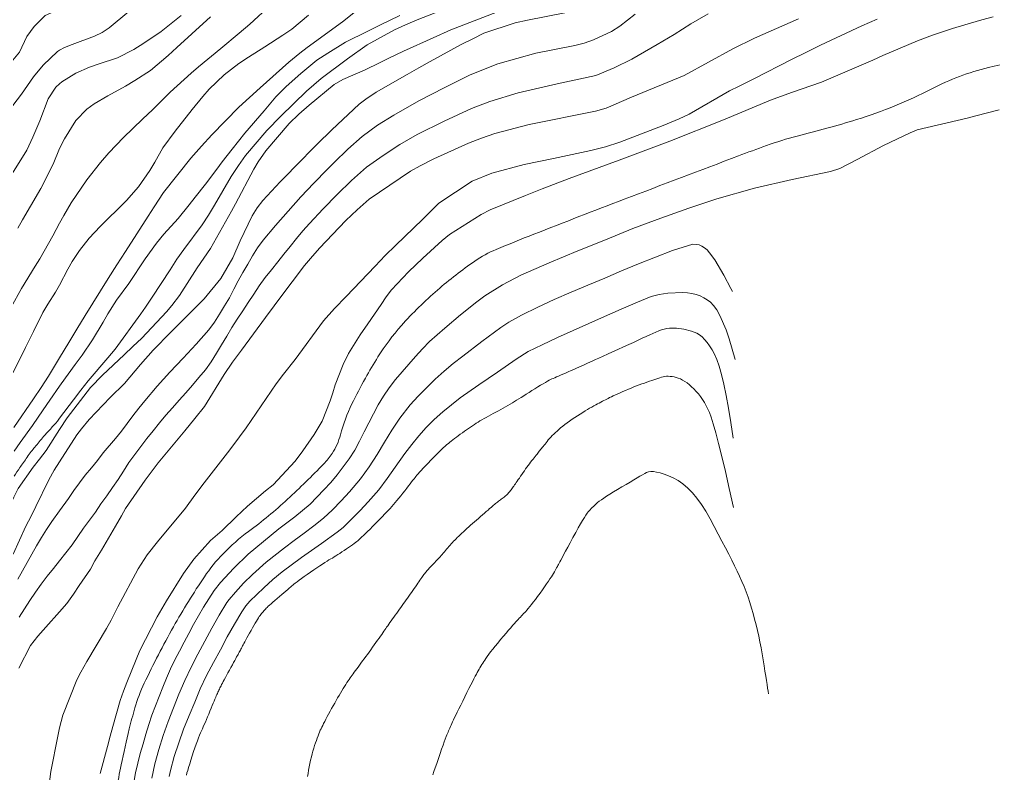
# Model space of a CAD drawing. Header units: inches. Extents: x 115425 to 116786, y 150085 to 152399.
# Drawn here: x 115495.9 to 115595.4, y 152135.3 to 152212.3 of the extents above; entities that cross this region are included whole.
import ezdxf

# ---------------------------------------------------------------- set-up
doc = ezdxf.new("R2010")
doc.units = ezdxf.units.IN
doc.header["$MEASUREMENT"] = 0
doc.layers.add('Contour', color=7, linetype='Continuous', lineweight=0, true_color=0xbed2ff)

msp = doc.modelspace()

# ---------------------------------------------------------------- linework, layer by layer
at = {"layer": 'Contour'}
for points in [[(115487.649, 152198.387), (115488.568, 152200.363), (115489.329, 152201.671), (115490.453, 152203.341), (115491.155, 152204.438), (115492.597, 152206.109), (115493.529, 152206.855), (115495.072, 152207.956), (115495.896, 152208.979), (115496.664, 152210.579), (115497.399, 152211.596), (115498.544, 152212.725), (115499.368, 152213.093), (115500, 152213.138)], [(115500, 152191.512), (115500.423, 152192.296), (115501.183, 152193.578), (115502.794, 152195.926), (115504.178, 152197.722), (115505.027, 152198.7), (115506.529, 152200.263), (115508.482, 152202.15), (115509.526, 152203.132), (115511.298, 152204.874), (115513.448, 152206.844), (115514.2, 152207.471), (115516.463, 152209.35), (115518.336, 152210.912), (115519.432, 152211.839), (115521.582, 152213.81)], [(115500, 152171.591), (115501.405, 152173.465), (115502.157, 152174.455), (115502.909, 152175.409), (115504.927, 152177.764), (115505.685, 152178.647), (115508.303, 152182.243), (115508.773, 152182.939), (115509.464, 152183.966), (115511.282, 152186.76), (115511.982, 152187.821), (115512.699, 152188.82), (115514.545, 152191.339), (115515.19, 152192.314), (115515.819, 152193.342), (115517.535, 152196.289), (115518.254, 152197.386), (115518.999, 152198.428), (115521.146, 152200.966), (115522.593, 152202.442), (115525.209, 152204.984), (115526.722, 152206.281), (115529.387, 152208.301), (115531.416, 152209.726), (115534.192, 152211.264), (115535.33, 152211.783), (115536.521, 152212.292), (115539.759, 152213.534)], [(115500, 152170.446), (115500.777, 152171.628), (115503.152, 152174.726), (115504.389, 152175.977), (115506.587, 152178.079), (115507.476, 152178.923), (115508.393, 152179.784), (115510.925, 152182.471), (115511.465, 152183.121), (115512.235, 152184.136), (115514.045, 152186.957), (115514.734, 152187.939), (115515.398, 152188.931), (115516.957, 152191.661), (115517.57, 152192.734), (115517.979, 152193.493), (115519.825, 152197.03), (115520.279, 152197.789), (115521.052, 152198.91), (115523.436, 152201.681), (115524.435, 152202.646), (115525.477, 152203.548), (115528.04, 152205.685), (115528.936, 152206.192), (115531.196, 152207.172), (115532.656, 152207.888), (115533.536, 152208.34), (115535.106, 152209.087), (115538.151, 152210.456), (115539.941, 152211.266), (115545.152, 152213.255)], [(115500, 152209.171), (115500.494, 152209.451), (115501.299, 152209.767), (115503.552, 152210.601), (115504.332, 152210.988), (115505.08, 152211.455), (115507.071, 152213.12)], [(115500, 152167.147), (115501.763, 152169.88), (115502.24, 152170.522), (115503.008, 152171.458), (115505.157, 152173.721), (115506.629, 152175.143), (115508.273, 152177.083), (115509.551, 152178.545), (115511.362, 152180.384), (115512.071, 152181.082), (115514.754, 152183.791), (115516.449, 152185.846), (115517.706, 152187.981), (115518.433, 152189.714), (115519.66, 152192.258), (115520.168, 152193.077), (115520.746, 152193.832), (115522.54, 152195.733), (115523.259, 152196.475), (115524.014, 152197.252), (115526.288, 152199.565), (115527.806, 152201.048), (115530.602, 152203.674), (115531.271, 152204.188), (115532.334, 152204.886), (115535.48, 152206.706), (115536.675, 152207.374), (115537.843, 152208.025), (115541.006, 152209.775), (115542.19, 152210.354), (115543.328, 152210.9), (115546.535, 152211.984), (115547.764, 152212.253), (115551.581, 152212.993)], [(115530.05, 152212.985), (115528.884, 152212.059), (115525.292, 152209.462), (115524.524, 152208.872), (115523.411, 152207.945), (115520.491, 152205.322), (115519.394, 152204.359), (115518.314, 152203.351), (115515.539, 152200.521), (115514.491, 152199.362), (115513.414, 152198.151), (115510.613, 152194.639), (115509.645, 152193.186), (115509.035, 152192.228), (115506.736, 152188.615), (115505.85, 152187.248), (115504.955, 152185.873), (115502.615, 152182.092), (115501.773, 152180.68), (115500.94, 152179.321), (115500, 152177.772)], [(115500, 152157.015), (115501.278, 152158.677), (115501.86, 152159.52), (115502.456, 152160.352), (115503.069, 152161.17), (115503.653, 152162.004), (115504.228, 152162.845), (115504.812, 152163.679), (115505.401, 152164.507), (115505.986, 152165.339), (115506.535, 152166.199), (115507.077, 152167.063), (115507.679, 152167.89), (115508.288, 152168.711), (115508.907, 152169.525), (115509.548, 152170.32), (115510.189, 152171.116), (115510.85, 152171.896), (115511.529, 152172.661), (115512.207, 152173.429), (115512.884, 152174.196), (115513.558, 152174.966), (115514.226, 152175.742), (115514.884, 152176.525), (115515.481, 152177.354), (115516.012, 152178.229), (115516.544, 152179.105), (115517.075, 152179.98), (115517.6, 152180.856), (115518.141, 152181.718), (115518.708, 152182.565), (115519.263, 152183.422), (115519.818, 152184.278), (115520.394, 152185.123), (115520.997, 152185.95), (115521.629, 152186.756), (115522.272, 152187.551), (115522.913, 152188.348), (115523.556, 152189.143), (115524.2, 152189.937), (115524.848, 152190.728), (115525.529, 152191.492), (115526.929, 152192.987), (115528.357, 152194.454), (115529.822, 152195.886), (115531.353, 152197.244), (115533.033, 152198.414), (115534.747, 152199.533), (115536.522, 152200.554), (115539.268, 152201.926), (115542.055, 152203.209), (115543.941, 152203.938), (115546.841, 152204.837), (115550.796, 152205.735), (115554.758, 152206.603), (115556.629, 152207.383), (115558.443, 152208.265), (115561.024, 152209.768), (115562.752, 152210.789), (115564.472, 152211.86), (115566.227, 152212.874)], [(115558.756, 152212.849), (115557.198, 152211.623), (115556.363, 152211.075), (115554.528, 152210.223), (115553.574, 152209.899), (115552.595, 152209.646), (115548.625, 152208.86), (115544.733, 152207.776), (115541.929, 152206.647), (115539.273, 152205.34), (115536.672, 152203.992), (115534.122, 152202.546), (115532.467, 152201.508), (115530.881, 152200.369), (115529.438, 152199.053), (115528.028, 152197.699), (115527.336, 152197.009), (115525.967, 152195.614), (115524.628, 152194.19), (115523.333, 152192.731), (115522.048, 152191.262), (115520.783, 152189.776), (115520.21, 152188.985), (115519.687, 152188.161), (115519.207, 152187.314), (115518.728, 152186.466), (115518.247, 152185.621), (115517.797, 152184.761), (115517.342, 152183.901), (115516.837, 152183.064), (115516.331, 152182.227), (115515.826, 152181.391), (115515.239, 152180.615), (115513.937, 152179.158), (115512.607, 152177.728), (115511.271, 152176.303), (115509.965, 152174.854), (115508.691, 152173.378), (115508.083, 152172.614), (115507.482, 152171.845), (115506.91, 152171.058), (115506.335, 152170.274), (115505.712, 152169.53), (115504.465, 152168.043), (115503.857, 152167.286), (115503.245, 152166.531), (115502.627, 152165.777), (115502.035, 152165), (115501.471, 152164.202), (115500.917, 152163.398), (115500, 152162.136)], [(115500, 152185.197), (115500.858, 152186.816), (115501.293, 152187.587), (115502.044, 152188.713), (115503.032, 152189.997), (115504.139, 152191.162), (115504.838, 152191.852), (115506.064, 152193.033), (115506.828, 152193.818), (115508.043, 152195.211), (115509.229, 152196.898), (115509.712, 152197.744), (115510.556, 152199.2), (115511.796, 152200.92), (115513.545, 152203.123), (115514.624, 152204.44), (115515.291, 152205.193), (115516.808, 152206.667), (115518.308, 152207.831), (115519.299, 152208.478), (115520.946, 152209.506), (115522.784, 152210.706), (115523.721, 152211.319), (115525.416, 152212.741)], [(115534.736, 152212.728), (115532.691, 152211.738), (115531.471, 152211.132), (115529.183, 152209.98), (115527.383, 152208.867), (115526.284, 152208.153), (115524.629, 152206.806), (115523.151, 152205.473), (115522.087, 152204.403), (115520.899, 152203), (115518.908, 152200.689), (115517.617, 152199.067), (115516.609, 152197.783), (115516.04, 152197.019), (115514.884, 152195.483), (115513.858, 152194.173), (115513.218, 152193.375), (115512.101, 152192.006), (115510.651, 152190.389), (115509.91, 152189.479), (115508.752, 152187.862), (115507.066, 152185.357), (115505.817, 152183.637), (115504.939, 152182.261), (115504.457, 152181.415), (115503.347, 152179.612), (115502.296, 152178.019), (115501.589, 152177.064), (115500.174, 152175.118), (115500, 152174.87)], [(115500, 152205.743), (115500.225, 152205.953), (115501.656, 152206.845), (115503.045, 152207.455), (115503.955, 152207.749), (115505.911, 152208.406), (115507.58, 152209.248), (115508.615, 152209.893), (115510.364, 152211.086), (115512.399, 152212.706)], [(115500, 152199.147), (115500.488, 152200.138), (115501.644, 152201.994), (115502.79, 152203.168), (115503.548, 152203.714), (115504.933, 152204.519), (115506.72, 152205.508), (115507.691, 152206.066), (115509.294, 152207.104), (115511.088, 152208.633), (115511.977, 152209.459), (115513.519, 152210.844), (115515.414, 152212.574)], [(115500, 152139.969), (115500.34, 152141.26), (115501.75, 152144.888), (115502.169, 152145.647), (115502.795, 152146.746), (115504.797, 152150.133), (115505.257, 152150.984), (115505.957, 152152.347), (115508.024, 152156.21), (115508.952, 152157.646), (115509.996, 152158.986), (115512.862, 152162.417), (115513.826, 152163.733), (115514.776, 152164.996), (115517.388, 152168.38), (115518.379, 152169.708), (115519.054, 152170.62), (115520.062, 152172.094), (115522.107, 152175.121), (115522.864, 152176.097), (115524.045, 152177.593), (115526.951, 152181.527), (115528.06, 152182.813), (115529.261, 152184.029), (115532.21, 152187.112), (115533.249, 152188.214), (115534.285, 152189.236), (115537.078, 152191.937), (115538.086, 152192.907), (115538.741, 152193.554), (115542.133, 152195.788), (115544.147, 152196.612), (115547.437, 152197.521), (115548.919, 152197.814), (115550.441, 152198.119), (115554.247, 152198.935), (115555.731, 152199.308), (115557.205, 152199.8), (115561.631, 152201.477), (115563.27, 152202.164), (115564.279, 152202.655), (115568.404, 152205.017), (115569.4, 152205.508), (115570.894, 152206.266), (115574.731, 152208.236), (115576.184, 152208.955), (115577.704, 152209.685), (115581.912, 152211.673), (115583.484, 152212.348)], [(115595.338, 152212.581), (115594.153, 152212.276), (115592.431, 152211.755), (115591.182, 152211.398), (115589.136, 152210.708), (115587.616, 152210.12), (115584.062, 152208.646), (115583.049, 152208.168), (115577.811, 152205.916), (115574.728, 152204.855), (115572.574, 152204.062), (115567.776, 152202.072), (115562.327, 152199.896), (115557.133, 152197.961), (115552.036, 152196.059), (115549.282, 152195.016), (115547.573, 152194.344), (115543.967, 152192.863), (115543.051, 152192.383), (115539.819, 152190.352), (115539.05, 152189.735), (115537.091, 152187.936), (115535.629, 152186.54), (115533.907, 152184.691), (115533.339, 152183.98), (115532.832, 152183.223), (115531.479, 152181.24), (115530.678, 152180.093), (115529.513, 152178.211), (115528.952, 152177.093), (115528.154, 152175.007), (115527.894, 152174.199), (115527.633, 152173.383), (115526.799, 152171.298), (115526.011, 152169.928), (115524.851, 152168.268), (115524.053, 152167.2), (115521.803, 152164.789), (115521.034, 152164.172), (115519.196, 152162.627), (115518.034, 152161.515), (115516.589, 152160.128), (115515.412, 152159.114), (115513.697, 152157.194), (115512.64, 152155.726), (115510.92, 152152.938), (115509.974, 152151.307), (115508.201, 152147.857), (115507.815, 152146.964), (115506.867, 152144.599), (115506.516, 152143.705), (115506.19, 152142.758), (115505.43, 152140.122), (115505.164, 152139.111), (115504.898, 152138.064), (115504.152, 152135.295)], [(115570.941, 152210.404), (115575.441, 152212.37)], [(115500, 152151.817), (115500.751, 152152.666), (115501.414, 152153.631), (115501.995, 152154.505), (115503.154, 152156.188), (115503.615, 152157.026), (115504.281, 152158.124), (115505.726, 152160.555), (115506.326, 152161.642), (115506.717, 152162.362), (115508.746, 152165.283), (115509.254, 152165.947), (115510.054, 152167.042), (115512.782, 152170.29), (115513.825, 152171.564), (115514.813, 152172.786), (115516.812, 152176.067), (115517.641, 152177.306), (115518.589, 152178.53), (115521.028, 152181.878), (115521.909, 152183.064), (115522.501, 152183.845), (115525.006, 152187.192), (115525.609, 152187.906), (115526.553, 152188.97), (115529.244, 152191.794), (115530.375, 152192.88), (115531.612, 152193.976), (115535.844, 152196.84), (115536.814, 152197.372), (115538.214, 152198.092), (115541.762, 152199.698), (115543.09, 152200.208), (115544.431, 152200.677), (115547.961, 152201.593), (115554.729, 152202.956), (115555.799, 152203.246), (115558.405, 152204.373), (115563.789, 152206.608), (115568.734, 152209.32), (115570.941, 152210.404)], [(115500, 152209.171), (115499.793, 152209.054), (115498.313, 152207.658), (115497.334, 152206.445), (115496.11, 152204.698), (115495.229, 152203.517)], [(115492.754, 152193.552), (115494.037, 152194.881), (115494.506, 152195.551), (115495.3, 152196.787), (115496.215, 152198.241), (115496.642, 152198.974), (115497.278, 152200.285), (115497.978, 152201.966), (115498.851, 152204.21), (115499.626, 152205.393), (115500, 152205.743)], [(115507.587, 152134.391), (115507.764, 152135.389), (115507.978, 152136.383), (115508.245, 152137.367), (115508.522, 152138.348), (115508.805, 152139.327), (115509.1, 152140.303), (115509.434, 152141.264), (115509.789, 152142.218), (115510.158, 152143.169), (115510.539, 152144.115), (115510.924, 152145.059), (115511.327, 152145.995), (115511.771, 152146.913), (115512.246, 152147.815), (115512.721, 152148.718), (115513.196, 152149.62), (115513.685, 152150.515), (115514.188, 152151.402), (115514.705, 152152.281), (115515.225, 152153.158), (115515.787, 152154.008), (115516.416, 152154.806), (115517.8, 152156.29), (115519.264, 152157.702), (115520.837, 152158.993), (115522.403, 152160.285), (115524.013, 152161.527), (115525.587, 152162.819), (115526.999, 152164.29), (115527.695, 152165.034), (115528.341, 152165.821), (115528.959, 152166.631), (115529.563, 152167.452), (115530.132, 152168.341), (115530.64, 152169.259), (115531.117, 152170.193), (115531.576, 152171.124), (115532.048, 152172.045), (115532.545, 152172.957), (115533.069, 152173.857), (115533.666, 152174.712), (115534.308, 152175.536), (115534.981, 152176.332), (115535.669, 152177.116), (115536.357, 152177.898), (115537.05, 152178.672), (115537.772, 152179.415), (115539.345, 152180.785), (115540.954, 152182.138), (115542.59, 152183.467), (115543.428, 152184.108), (115545.233, 152185.203), (115547.091, 152186.205), (115550.002, 152187.462), (115552.929, 152188.684), (115555.741, 152189.818), (115558.548, 152190.96), (115561.387, 152192.024), (115564.238, 152193.056), (115567.116, 152193.981), (115570.97, 152195.071), (115574.818, 152195.973), (115578.709, 152196.788), (115579.669, 152197.096), (115581.455, 152198.012), (115584.115, 152199.43), (115586.849, 152200.729), (115587.556, 152201.048), (115592.673, 152202.237), (115593.547, 152202.471), (115595.927, 152203.081)], [(115500, 152199.147), (115499.331, 152197.548), (115498.088, 152195.049), (115497.04, 152193.253), (115496.206, 152191.841), (115495.741, 152191.003)], [(115489.921, 152173.388), (115490.749, 152175.252), (115491.517, 152176.834), (115492.084, 152177.864), (115493.158, 152179.65), (115494.437, 152181.803), (115495.06, 152182.938), (115496.128, 152184.84), (115497.524, 152187.114), (115497.996, 152187.872), (115499.306, 152190.227), (115500, 152191.512)], [(115509.427, 152134.824), (115509.723, 152136.297), (115510.139, 152137.747), (115510.576, 152139.191), (115511.074, 152140.613), (115511.629, 152142.013), (115512.191, 152143.414), (115512.773, 152144.806), (115513.42, 152146.168), (115514.125, 152147.503), (115514.835, 152148.834), (115515.558, 152150.159), (115516.305, 152151.47), (115517.087, 152152.76), (115517.323, 152153.092), (115517.95, 152153.841), (115518.795, 152154.751), (115519.683, 152155.624), (115521.087, 152156.888), (115522.967, 152158.352), (115523.964, 152159.108), (115524.973, 152159.851), (115525.976, 152160.604), (115526.954, 152161.389), (115527.877, 152162.239), (115528.749, 152163.144), (115529.594, 152164.063), (115530.731, 152165.413), (115531.618, 152166.624), (115532.413, 152167.877), (115533.16, 152169.147), (115533.929, 152170.387), (115534.737, 152171.608), (115535.806, 152172.947), (115536.628, 152173.855), (115537.489, 152174.725), (115538.363, 152175.579), (115539.262, 152176.403), (115540.201, 152177.181), (115541.165, 152177.937), (115543.132, 152179.43), (115545.068, 152180.865), (115545.859, 152181.398), (115547.167, 152182.11), (115548.819, 152182.936), (115550.517, 152183.706), (115552.228, 152184.451), (115553.942, 152185.189), (115555.663, 152185.912), (115557.386, 152186.633), (115559.105, 152187.36), (115560.838, 152188.054), (115562.587, 152188.709), (115564.669, 152189.358), (115564.987, 152189.348), (115565.29, 152189.286), (115565.58, 152189.169), (115565.856, 152189), (115566.118, 152188.777), (115566.367, 152188.5), (115566.89, 152187.768), (115567.826, 152186.198), (115568.551, 152184.838), (115568.702, 152184.542)], [(115500, 152185.197), (115499.579, 152184.465), (115498.794, 152183.238), (115498.294, 152182.392), (115497.322, 152180.434), (115496.527, 152178.818), (115496.058, 152177.838), (115495.21, 152176.214)], [(115511.191, 152134.996), (115511.309, 152135.603), (115511.717, 152137.032), (115512.161, 152138.453), (115512.659, 152139.853), (115513.236, 152141.223), (115513.796, 152142.602), (115514.371, 152143.975), (115515.009, 152145.319), (115515.709, 152146.633), (115516.415, 152147.944), (115517.122, 152149.254), (115517.848, 152150.554), (115518.599, 152151.838), (115519.029, 152152.443), (115519.427, 152152.917), (115520.854, 152154.285), (115521.774, 152155.112), (115522.716, 152155.915), (115524.705, 152157.387), (115526.737, 152158.797), (115528.354, 152159.942), (115528.947, 152160.44), (115529.814, 152161.281), (115530.68, 152162.17), (115531.509, 152163.048), (115532.582, 152164.291), (115533.458, 152165.447), (115534.254, 152166.59), (115535.256, 152167.997), (115535.954, 152168.908), (115536.675, 152169.804), (115537.444, 152170.66), (115538.264, 152171.47), (115539.126, 152172.235), (115540.909, 152173.689), (115542.797, 152175.003), (115544.72, 152176.293), (115546.631, 152177.608), (115547.86, 152178.4), (115549.265, 152179.105), (115550.848, 152179.846), (115552.444, 152180.563), (115554.041, 152181.278), (115555.657, 152181.996), (115557.33, 152182.718), (115559.017, 152183.453), (115560.407, 152184.02), (115561.218, 152184.224), (115562.121, 152184.364), (115563.626, 152184.442), (115564.109, 152184.408), (115564.566, 152184.337), (115564.998, 152184.23), (115565.404, 152184.085), (115565.784, 152183.904), (115566.139, 152183.686), (115566.469, 152183.431), (115566.785, 152183.1), (115567.102, 152182.651), (115567.419, 152182.086), (115568.052, 152180.604), (115568.369, 152179.688), (115568.685, 152178.655), (115568.98, 152177.584)], [(115568.772, 152169.565), (115568.541, 152171.168), (115568.308, 152172.619), (115568.074, 152173.918), (115567.837, 152175.067), (115567.599, 152176.064), (115567.359, 152176.91), (115567.117, 152177.604), (115566.873, 152178.147), (115566.627, 152178.591), (115566.377, 152178.989), (115566.123, 152179.339), (115565.866, 152179.643), (115565.605, 152179.9), (115565.34, 152180.111), (115565.072, 152180.274), (115564.801, 152180.391), (115564.53, 152180.479), (115564.263, 152180.557), (115564.002, 152180.625), (115563.745, 152180.682), (115563.493, 152180.728), (115563.245, 152180.764), (115563.002, 152180.79), (115562.765, 152180.805), (115562.524, 152180.805), (115562.275, 152180.786), (115562.016, 152180.747), (115561.747, 152180.688), (115561.47, 152180.61), (115561.183, 152180.512), (115560.886, 152180.395), (115560.581, 152180.258), (115560.253, 152180.104), (115559.892, 152179.935), (115559.497, 152179.752), (115559.068, 152179.555), (115558.605, 152179.343), (115558.109, 152179.117), (115557.578, 152178.876), (115557.014, 152178.621), (115556.457, 152178.369), (115555.948, 152178.139), (115555.488, 152177.93), (115555.076, 152177.742), (115554.713, 152177.576), (115554.398, 152177.432), (115554.131, 152177.308), (115553.913, 152177.206), (115553.713, 152177.113), (115553.499, 152177.015), (115553.273, 152176.913), (115553.033, 152176.806), (115552.78, 152176.694), (115552.514, 152176.578), (115552.235, 152176.458), (115551.943, 152176.333), (115551.655, 152176.211), (115551.39, 152176.097), (115551.148, 152175.993), (115550.928, 152175.897), (115550.73, 152175.811), (115550.555, 152175.734), (115550.402, 152175.666), (115550.272, 152175.607), (115550.142, 152175.544), (115549.986, 152175.463), (115549.806, 152175.364), (115549.602, 152175.247), (115549.374, 152175.113), (115549.121, 152174.961), (115548.844, 152174.791), (115548.542, 152174.603), (115548.234, 152174.411), (115547.94, 152174.227), (115547.658, 152174.051), (115547.39, 152173.883), (115547.134, 152173.724), (115546.891, 152173.573), (115546.661, 152173.43), (115546.445, 152173.295), (115546.231, 152173.164), (115546.01, 152173.032), (115545.782, 152172.899), (115545.548, 152172.764), (115545.306, 152172.629), (115545.057, 152172.493), (115544.802, 152172.355), (115544.539, 152172.217), (115544.278, 152172.079), (115544.028, 152171.944), (115543.787, 152171.812), (115543.557, 152171.682), (115543.337, 152171.556), (115543.127, 152171.432), (115542.927, 152171.311), (115542.737, 152171.193), (115542.551, 152171.074), (115542.36, 152170.95), (115542.165, 152170.821), (115541.966, 152170.687), (115541.763, 152170.549), (115541.555, 152170.406), (115541.344, 152170.259), (115541.128, 152170.106), (115540.916, 152169.954), (115540.712, 152169.807), (115540.519, 152169.664), (115540.335, 152169.526), (115540.161, 152169.393), (115539.997, 152169.266), (115539.842, 152169.142), (115539.697, 152169.024), (115539.546, 152168.896), (115539.375, 152168.743), (115539.183, 152168.566), (115538.971, 152168.364), (115538.738, 152168.137), (115538.485, 152167.886), (115538.211, 152167.61), (115537.916, 152167.309), (115537.626, 152167.01), (115537.364, 152166.737), (115537.13, 152166.49), (115536.925, 152166.271), (115536.749, 152166.078), (115536.6, 152165.911), (115536.481, 152165.772), (115536.39, 152165.658), (115536.305, 152165.548), (115536.203, 152165.417), (115536.085, 152165.265), (115535.95, 152165.091), (115535.799, 152164.897), (115535.631, 152164.682), (115535.446, 152164.445), (115535.245, 152164.188), (115535.038, 152163.926), (115534.837, 152163.674), (115534.641, 152163.432), (115534.452, 152163.202), (115534.268, 152162.982), (115534.089, 152162.773), (115533.917, 152162.574), (115533.75, 152162.386), (115533.578, 152162.197), (115533.392, 152161.996), (115533.191, 152161.783), (115532.975, 152161.558), (115532.745, 152161.32), (115532.5, 152161.07), (115532.24, 152160.808), (115531.966, 152160.534), (115531.697, 152160.267), (115531.453, 152160.027), (115531.235, 152159.814), (115531.043, 152159.627), (115530.877, 152159.468), (115530.736, 152159.335), (115530.62, 152159.23), (115530.53, 152159.151), (115530.444, 152159.079), (115530.337, 152158.996), (115530.211, 152158.9), (115530.065, 152158.792), (115529.899, 152158.672), (115529.714, 152158.541), (115529.509, 152158.397), (115529.285, 152158.241), (115529.055, 152158.083), (115528.833, 152157.934), (115528.62, 152157.793), (115528.416, 152157.662), (115528.221, 152157.538), (115528.034, 152157.424), (115527.856, 152157.318), (115527.686, 152157.22), (115527.509, 152157.118), (115527.309, 152156.996), (115527.084, 152156.856), (115526.836, 152156.696), (115526.564, 152156.517), (115526.268, 152156.32), (115525.949, 152156.103), (115525.606, 152155.868), (115525.267, 152155.633), (115524.962, 152155.418), (115524.689, 152155.224), (115524.45, 152155.05), (115524.244, 152154.897), (115524.07, 152154.764), (115523.93, 152154.652), (115523.823, 152154.56), (115523.722, 152154.47), (115523.601, 152154.364), (115523.459, 152154.241), (115523.297, 152154.101), (115523.115, 152153.945), (115522.912, 152153.773), (115522.689, 152153.584), (115522.446, 152153.379), (115522.203, 152153.173), (115521.981, 152152.984), (115521.781, 152152.81), (115521.601, 152152.652), (115521.443, 152152.51), (115521.306, 152152.384), (115521.19, 152152.274), (115521.095, 152152.179), (115521.012, 152152.092), (115520.93, 152152.004), (115520.849, 152151.914), (115520.771, 152151.823), (115520.693, 152151.73), (115520.617, 152151.636), (115520.543, 152151.54), (115520.469, 152151.443), (115520.392, 152151.334), (115520.303, 152151.201), (115520.204, 152151.045), (115520.095, 152150.866), (115519.974, 152150.663), (115519.843, 152150.437), (115519.701, 152150.187), (115519.548, 152149.914), (115519.397, 152149.64), (115519.258, 152149.389), (115519.131, 152149.159), (115519.017, 152148.952), (115518.916, 152148.766), (115518.827, 152148.603), (115518.751, 152148.462), (115518.688, 152148.343), (115518.631, 152148.235), (115518.573, 152148.127), (115518.516, 152148.018), (115518.458, 152147.91), (115518.399, 152147.801), (115518.341, 152147.692), (115518.282, 152147.583), (115518.222, 152147.474), (115518.157, 152147.354), (115518.079, 152147.211), (115517.988, 152147.045), (115517.885, 152146.856), (115517.77, 152146.644), (115517.642, 152146.41), (115517.501, 152146.153), (115517.348, 152145.873), (115517.195, 152145.593), (115517.055, 152145.336), (115516.928, 152145.101), (115516.814, 152144.89), (115516.713, 152144.701), (115516.625, 152144.535), (115516.549, 152144.391), (115516.487, 152144.271), (115516.431, 152144.161), (115516.376, 152144.051), (115516.322, 152143.94), (115516.268, 152143.827), (115516.215, 152143.714), (115516.163, 152143.601), (115516.111, 152143.486), (115516.06, 152143.37), (115516.005, 152143.242), (115515.94, 152143.09), (115515.866, 152142.914), (115515.782, 152142.714), (115515.689, 152142.489), (115515.586, 152142.241), (115515.474, 152141.968), (115515.352, 152141.671), (115515.228, 152141.37), (115515.108, 152141.084), (115514.993, 152140.812), (115514.883, 152140.555), (115514.778, 152140.313), (115514.677, 152140.086), (115514.581, 152139.873), (115514.489, 152139.676), (115514.396, 152139.469), (115514.296, 152139.23), (115514.189, 152138.958), (115514.075, 152138.653), (115513.953, 152138.315), (115513.824, 152137.945), (115513.688, 152137.542), (115513.545, 152137.107), (115513.406, 152136.675), (115513.283, 152136.286), (115513.176, 152135.938), (115513.085, 152135.632), (115513.009, 152135.368), (115512.95, 152135.146)], [(115500, 152177.772), (115498.867, 152175.905), (115498.11, 152174.721), (115497.354, 152173.572), (115495.32, 152170.642)], [(115525.322, 152134.999), (115525.374, 152135.313), (115525.432, 152135.656), (115525.495, 152136.007), (115525.562, 152136.349), (115525.632, 152136.679), (115525.707, 152137), (115525.785, 152137.309), (115525.867, 152137.609), (115525.953, 152137.898), (115526.043, 152138.176), (115526.134, 152138.442), (115526.222, 152138.692), (115526.307, 152138.928), (115526.391, 152139.149), (115526.471, 152139.356), (115526.55, 152139.547), (115526.625, 152139.723), (115526.699, 152139.885), (115526.776, 152140.048), (115526.865, 152140.228), (115526.964, 152140.425), (115527.074, 152140.639), (115527.195, 152140.87), (115527.326, 152141.118), (115527.469, 152141.384), (115527.622, 152141.667), (115527.78, 152141.954), (115527.936, 152142.235), (115528.089, 152142.507), (115528.241, 152142.773), (115528.39, 152143.031), (115528.537, 152143.281), (115528.683, 152143.524), (115528.826, 152143.76), (115528.965, 152143.986), (115529.098, 152144.199), (115529.225, 152144.4), (115529.346, 152144.588), (115529.46, 152144.763), (115529.569, 152144.927), (115529.671, 152145.077), (115529.767, 152145.216), (115529.865, 152145.353), (115529.97, 152145.5), (115530.083, 152145.657), (115530.205, 152145.823), (115530.335, 152146), (115530.473, 152146.187), (115530.619, 152146.384), (115530.773, 152146.59), (115530.933, 152146.804), (115531.095, 152147.024), (115531.261, 152147.248), (115531.429, 152147.478), (115531.6, 152147.712), (115531.774, 152147.952), (115531.95, 152148.197), (115532.13, 152148.447), (115532.305, 152148.692), (115532.469, 152148.921), (115532.621, 152149.135), (115532.761, 152149.333), (115532.89, 152149.516), (115533.007, 152149.684), (115533.112, 152149.836), (115533.206, 152149.972), (115533.298, 152150.106), (115533.396, 152150.248), (115533.502, 152150.399), (115533.615, 152150.559), (115533.735, 152150.728), (115533.862, 152150.906), (115533.996, 152151.093), (115534.137, 152151.289), (115534.281, 152151.489), (115534.425, 152151.687), (115534.567, 152151.885), (115534.709, 152152.081), (115534.85, 152152.276), (115534.99, 152152.469), (115535.129, 152152.662), (115535.267, 152152.853), (115535.404, 152153.043), (115535.541, 152153.234), (115535.676, 152153.425), (115535.81, 152153.615), (115535.943, 152153.806), (115536.075, 152153.997), (115536.206, 152154.188), (115536.336, 152154.378), (115536.462, 152154.563), (115536.581, 152154.737), (115536.692, 152154.898), (115536.796, 152155.049), (115536.892, 152155.187), (115536.981, 152155.314), (115537.063, 152155.429), (115537.137, 152155.533), (115537.209, 152155.63), (115537.282, 152155.726), (115537.356, 152155.822), (115537.433, 152155.917), (115537.511, 152156.01), (115537.59, 152156.103), (115537.672, 152156.195), (115537.754, 152156.287), (115537.84, 152156.379), (115537.928, 152156.473), (115538.019, 152156.57), (115538.113, 152156.669), (115538.21, 152156.77), (115538.31, 152156.875), (115538.413, 152156.981), (115538.519, 152157.09), (115538.627, 152157.202), (115538.736, 152157.318), (115538.846, 152157.438), (115538.957, 152157.561), (115539.068, 152157.689), (115539.181, 152157.821), (115539.295, 152157.956), (115539.409, 152158.096), (115539.524, 152158.236), (115539.64, 152158.374), (115539.757, 152158.509), (115539.875, 152158.643), (115539.993, 152158.774), (115540.112, 152158.902), (115540.232, 152159.029), (115540.353, 152159.153), (115540.478, 152159.279), (115540.612, 152159.411), (115540.754, 152159.548), (115540.905, 152159.691), (115541.064, 152159.84), (115541.232, 152159.995), (115541.408, 152160.156), (115541.592, 152160.322), (115541.782, 152160.492), (115541.975, 152160.664), (115542.17, 152160.837), (115542.367, 152161.012), (115542.568, 152161.189), (115542.77, 152161.367), (115542.975, 152161.546), (115543.183, 152161.728), (115543.385, 152161.904), (115543.574, 152162.067), (115543.749, 152162.219), (115543.91, 152162.358), (115544.058, 152162.484), (115544.192, 152162.599), (115544.313, 152162.701), (115544.42, 152162.791), (115544.519, 152162.873), (115544.618, 152162.954), (115544.717, 152163.032), (115544.815, 152163.107), (115544.912, 152163.181), (115545.008, 152163.252), (115545.104, 152163.321), (115545.199, 152163.388), (115545.292, 152163.454), (115545.381, 152163.522), (115545.466, 152163.591), (115545.548, 152163.662), (115545.626, 152163.735), (115545.7, 152163.809), (115545.771, 152163.885), (115545.838, 152163.962), (115545.904, 152164.041), (115545.97, 152164.123), (115546.037, 152164.208), (115546.104, 152164.295), (115546.172, 152164.385), (115546.241, 152164.478), (115546.311, 152164.573), (115546.381, 152164.671), (115546.456, 152164.777), (115546.538, 152164.894), (115546.628, 152165.024), (115546.726, 152165.165), (115546.832, 152165.319), (115546.946, 152165.484), (115547.067, 152165.662), (115547.196, 152165.852), (115547.328, 152166.045), (115547.46, 152166.234), (115547.59, 152166.417), (115547.719, 152166.597), (115547.846, 152166.771), (115547.973, 152166.941), (115548.098, 152167.105), (115548.223, 152167.266), (115548.343, 152167.419), (115548.455, 152167.562), (115548.561, 152167.696), (115548.659, 152167.82), (115548.75, 152167.935), (115548.833, 152168.04), (115548.909, 152168.136), (115548.978, 152168.222), (115549.046, 152168.306), (115549.119, 152168.398), (115549.198, 152168.497), (115549.282, 152168.602), (115549.371, 152168.715), (115549.466, 152168.834), (115549.566, 152168.96), (115549.672, 152169.093), (115549.784, 152169.231), (115549.904, 152169.372), (115550.032, 152169.516), (115550.168, 152169.663), (115550.312, 152169.812), (115550.464, 152169.965), (115550.624, 152170.12), (115550.792, 152170.279), (115550.971, 152170.44), (115551.164, 152170.605), (115551.37, 152170.773), (115551.591, 152170.945), (115551.826, 152171.12), (115552.075, 152171.298), (115552.338, 152171.48), (115552.614, 152171.665), (115552.893, 152171.847), (115553.161, 152172.019), (115553.418, 152172.181), (115553.665, 152172.333), (115553.9, 152172.475), (115554.126, 152172.607), (115554.34, 152172.73), (115554.544, 152172.843), (115554.739, 152172.948), (115554.925, 152173.048), (115555.103, 152173.143), (115555.272, 152173.233), (115555.433, 152173.319), (115555.585, 152173.399), (115555.729, 152173.474), (115555.864, 152173.545), (115556.005, 152173.616), (115556.165, 152173.695), (115556.343, 152173.781), (115556.54, 152173.874), (115556.756, 152173.974), (115556.991, 152174.082), (115557.245, 152174.196), (115557.518, 152174.318), (115557.799, 152174.441), (115558.079, 152174.561), (115558.357, 152174.676), (115558.633, 152174.787), (115558.907, 152174.894), (115559.179, 152174.996), (115559.45, 152175.095), (115559.719, 152175.19), (115559.98, 152175.28), (115560.229, 152175.365), (115560.465, 152175.445), (115560.687, 152175.521), (115560.897, 152175.592), (115561.093, 152175.658), (115561.277, 152175.719), (115561.447, 152175.775), (115561.615, 152175.822), (115561.788, 152175.855), (115561.968, 152175.874), (115562.155, 152175.879), (115562.347, 152175.87), (115562.546, 152175.847), (115562.751, 152175.81), (115562.963, 152175.76), (115563.179, 152175.691), (115563.398, 152175.6), (115563.62, 152175.486), (115563.845, 152175.35), (115564.072, 152175.191), (115564.303, 152175.01), (115564.536, 152174.806), (115564.772, 152174.58), (115565.004, 152174.335), (115565.227, 152174.073), (115565.44, 152173.795), (115565.643, 152173.501), (115565.836, 152173.191), (115566.019, 152172.865), (115566.192, 152172.522), (115566.355, 152172.163), (115566.532, 152171.691), (115566.747, 152171.007), (115567, 152170.111), (115567.29, 152169.004), (115567.618, 152167.686), (115567.984, 152166.156), (115568.387, 152164.414), (115568.828, 152162.461)], [(115500, 152174.87), (115498.997, 152173.441), (115498.324, 152172.449), (115497.238, 152170.849), (115495.988, 152169.102), (115495.372, 152168.242)], [(115492.265, 152156.332), (115493.129, 152158.894), (115493.77, 152160.356), (115494.92, 152162.69), (115495.341, 152163.546), (115495.78, 152164.42), (115497.316, 152166.593), (115497.966, 152167.425), (115498.627, 152168.293), (115500, 152170.446)], [(115500, 152167.147), (115499.455, 152166.302), (115498.907, 152165.316), (115497.578, 152162.589), (115497.082, 152161.592), (115496.569, 152160.579), (115495.254, 152157.727)], [(115538.12, 152135.162), (115538.231, 152135.507), (115538.363, 152135.903), (115538.513, 152136.349), (115538.683, 152136.847), (115538.855, 152137.345), (115539.011, 152137.792), (115539.151, 152138.189), (115539.274, 152138.535), (115539.382, 152138.83), (115539.473, 152139.075), (115539.548, 152139.269), (115539.608, 152139.412), (115539.661, 152139.534), (115539.718, 152139.663), (115539.778, 152139.8), (115539.842, 152139.944), (115539.91, 152140.095), (115539.982, 152140.254), (115540.058, 152140.42), (115540.137, 152140.594), (115540.227, 152140.788), (115540.336, 152141.019), (115540.463, 152141.284), (115540.609, 152141.585), (115540.774, 152141.922), (115540.957, 152142.294), (115541.159, 152142.701), (115541.379, 152143.144), (115541.6, 152143.586), (115541.803, 152143.99), (115541.989, 152144.357), (115542.157, 152144.687), (115542.307, 152144.98), (115542.44, 152145.235), (115542.555, 152145.453), (115542.653, 152145.633), (115542.743, 152145.795), (115542.834, 152145.956), (115542.926, 152146.115), (115543.02, 152146.274), (115543.116, 152146.433), (115543.212, 152146.59), (115543.311, 152146.746), (115543.41, 152146.902), (115543.523, 152147.07), (115543.662, 152147.264), (115543.826, 152147.485), (115544.016, 152147.732), (115544.232, 152148.006), (115544.473, 152148.305), (115544.74, 152148.631), (115545.032, 152148.984), (115545.325, 152149.334), (115545.595, 152149.653), (115545.84, 152149.942), (115546.062, 152150.2), (115546.26, 152150.427), (115546.434, 152150.624), (115546.584, 152150.79), (115546.71, 152150.925), (115546.824, 152151.044), (115546.937, 152151.164), (115547.049, 152151.282), (115547.161, 152151.401), (115547.271, 152151.519), (115547.381, 152151.637), (115547.49, 152151.754), (115547.598, 152151.871), (115547.715, 152152.002), (115547.851, 152152.163), (115548.005, 152152.352), (115548.178, 152152.571), (115548.369, 152152.819), (115548.579, 152153.096), (115548.808, 152153.403), (115549.055, 152153.738), (115549.301, 152154.076), (115549.526, 152154.389), (115549.73, 152154.677), (115549.913, 152154.941), (115550.075, 152155.179), (115550.216, 152155.393), (115550.337, 152155.582), (115550.436, 152155.747), (115550.522, 152155.896), (115550.604, 152156.04), (115550.682, 152156.177), (115550.756, 152156.309), (115550.825, 152156.436), (115550.89, 152156.557), (115550.951, 152156.672), (115551.007, 152156.781), (115551.077, 152156.915), (115551.177, 152157.105), (115551.308, 152157.35), (115551.469, 152157.65), (115551.66, 152158.006), (115551.882, 152158.417), (115552.135, 152158.884), (115552.418, 152159.406), (115552.703, 152159.928), (115552.963, 152160.395), (115553.196, 152160.806), (115553.404, 152161.162), (115553.585, 152161.461), (115553.741, 152161.706), (115553.87, 152161.895), (115553.974, 152162.028), (115554.069, 152162.135), (115554.171, 152162.245), (115554.28, 152162.359), (115554.398, 152162.475), (115554.522, 152162.594), (115554.655, 152162.717), (115554.794, 152162.843), (115554.942, 152162.972), (115555.113, 152163.111), (115555.322, 152163.268), (115555.571, 152163.443), (115555.859, 152163.635), (115556.186, 152163.845), (115556.552, 152164.072), (115556.957, 152164.318), (115557.401, 152164.58), (115557.846, 152164.841), (115558.255, 152165.08), (115558.627, 152165.296), (115558.962, 152165.49), (115559.261, 152165.663), (115559.523, 152165.813), (115559.748, 152165.941), (115559.936, 152166.047), (115560.128, 152166.122), (115560.361, 152166.155), (115560.637, 152166.147), (115560.955, 152166.098), (115561.315, 152166.008), (115561.718, 152165.877), (115562.163, 152165.704), (115562.65, 152165.49), (115563.154, 152165.22), (115563.649, 152164.878), (115564.134, 152164.463), (115564.611, 152163.977), (115565.079, 152163.419), (115565.537, 152162.788), (115565.987, 152162.086), (115566.427, 152161.312), (115566.852, 152160.52), (115567.254, 152159.764), (115567.633, 152159.044), (115567.989, 152158.36), (115568.322, 152157.712), (115568.633, 152157.101), (115568.921, 152156.525), (115569.186, 152155.986), (115569.433, 152155.462), (115569.669, 152154.933), (115569.891, 152154.399), (115570.102, 152153.859), (115570.3, 152153.314), (115570.486, 152152.764), (115570.66, 152152.209), (115570.821, 152151.648), (115570.972, 152151.081), (115571.117, 152150.507), (115571.254, 152149.926), (115571.385, 152149.338), (115571.508, 152148.743), (115571.624, 152148.14), (115571.733, 152147.531), (115571.836, 152146.915), (115571.931, 152146.319), (115572.018, 152145.769), (115572.098, 152145.267), (115572.17, 152144.812), (115572.235, 152144.404), (115572.293, 152144.042), (115572.343, 152143.728), (115572.385, 152143.461)], [(115495.722, 152155.171), (115496.206, 152156.017), (115496.69, 152156.863), (115497.173, 152157.709), (115497.656, 152158.555), (115498.138, 152159.401), (115498.649, 152160.23), (115499.197, 152161.033), (115500, 152162.136)], [(115500, 152157.015), (115499.392, 152156.262), (115498.749, 152155.468), (115498.123, 152154.663), (115497.536, 152153.828), (115496.979, 152152.973), (115496.421, 152152.117), (115495.864, 152151.262)], [(115495.833, 152146.079), (115497.026, 152148.381), (115497.795, 152149.344), (115498.602, 152150.239), (115500, 152151.817)], [(115498.946, 152134.205), (115499.113, 152135.529), (115499.806, 152139.123), (115500, 152139.969)]]:
    msp.add_lwpolyline(points, dxfattribs=at)
for points in [[(115505.331, 152131.064, -0.010349), (115506.296, 152136.192, -0.007056), (115507.122, 152139.872, -0.012044), (115507.688, 152142.008, -0.040346), (115508.645, 152144.524, -0.016692), (115511.633, 152150.294, -0.021254), (115514.794, 152155.409, -0.042398), (115516.694, 152157.755, -0.043217), (115519.303, 152160.037, 0.029055), (115523.274, 152163.318, 0.012531), (115526.969, 152166.927, 0.047254), (115527.829, 152167.996, 0.082367), (115528.682, 152169.912, -0.051291), (115529.854, 152173.054, -0.011431), (115531.222, 152175.668, -0.013273), (115532.511, 152177.859, -0.042212), (115534.902, 152181.052, -0.032523), (115538.584, 152184.686, -0.027053), (115542.395, 152187.642, -0.05294), (115544.563, 152188.826, -0.005186), (115548.417, 152190.381, -0.002174), (115557.662, 152193.955, -0.000838), (115569.321, 152198.382, -0.003432), (115572.178, 152199.439, -0.025381), (115575.308, 152200.396, 0.013167), (115581.382, 152202.092, 0.045219), (115589.054, 152205.237, -0.060846), (115594.836, 152207.399, -0.022699), (115599.752, 152208.349, -0.013497)], [(115500, 152171.591), (115499.784, 152171.304), (115499.738, 152171.247, -0.006331), (115498.966, 152170.384, 0.008161), (115498.369, 152169.712, 0.004318), (115497.476, 152168.654, 0.010213), (115497.112, 152168.196, 0.008522), (115496.694, 152167.628, 0.004553), (115495.94, 152166.544, 0.002682), (115495.355, 152165.678, 0.0029)]]:
    msp.add_lwpolyline(points, format="xyb", dxfattribs=at)

doc.saveas('drawing.dxf')
